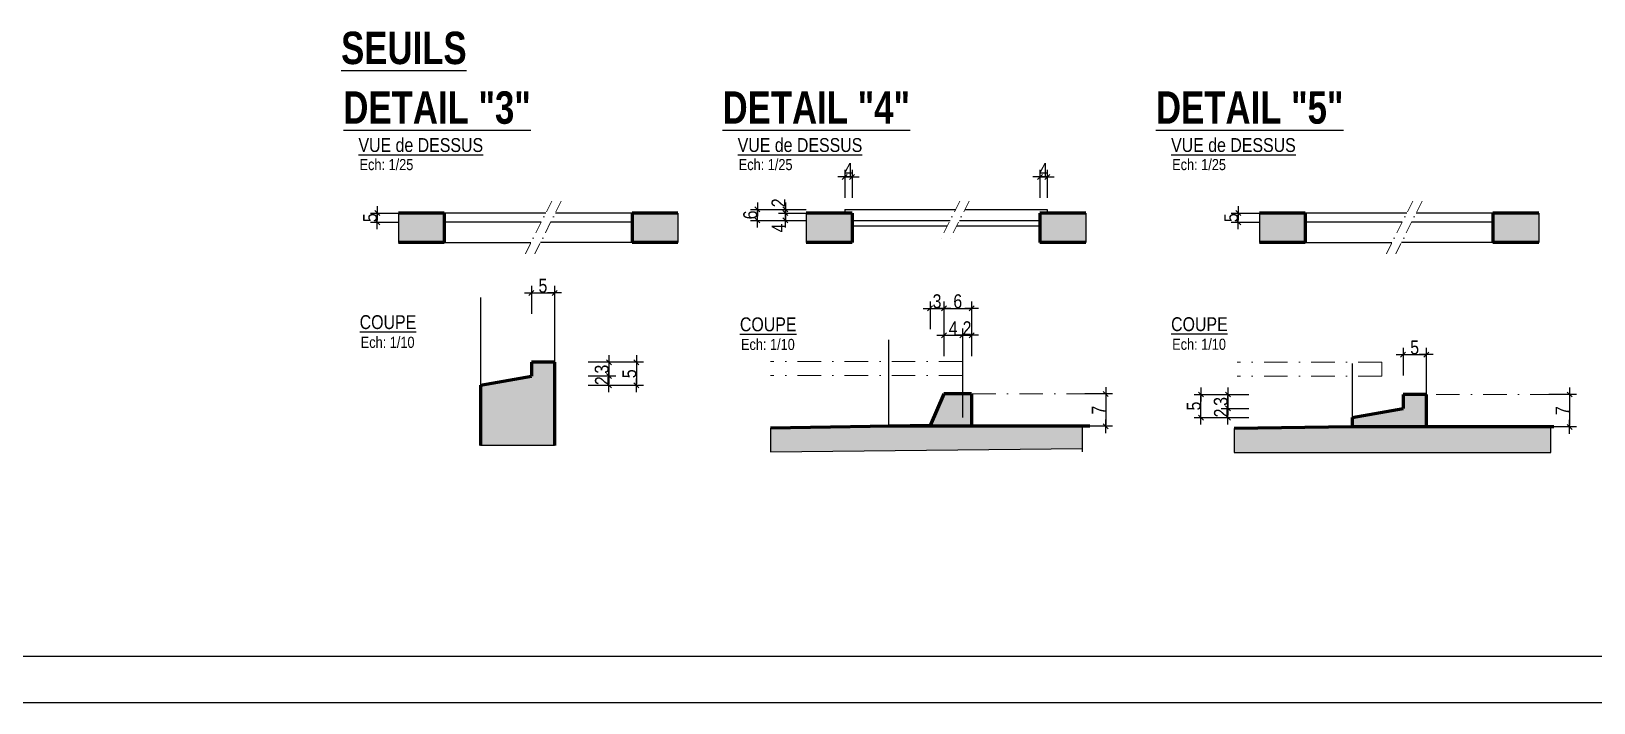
# Model space of a CAD drawing. Header units: millimetres. Extents: x 30537 to 37023, y -37354 to 0.
# Drawn here: x 33753 to 35441, y -37354 to -36628 of the extents above; entities that cross this region are included whole.
import ezdxf
from ezdxf.enums import TextEntityAlignment as Align

# ---------------------------------------------------------------- set-up
doc = ezdxf.new("R2010")
doc.units = ezdxf.units.MM
doc.linetypes.add('CACHEX2', pattern=[19.05, 12.7, -6.35])
doc.linetypes.add('TIRETPTX2', pattern=[50.8, 25.4, -12.7, 0, -12.7])
for name, color, linetype in [('01-Cad  2', 1, 'Continuous'), ('01_cote_gen', 4, 'Continuous'), ('01_linteaux', 2, 'Continuous'), ('01_poch_BN', 9, 'Continuous'), ('01_poch_murs', 253, 'Continuous'), ('01_texte', 230, 'Continuous'), ('AA_COTES', 2, 'Continuous')]:
    doc.layers.add(name, color=color, linetype=linetype)
doc.layers.add('01_murs_coup', color=5, linetype='Continuous', lineweight=60)
doc.layers.add('01_tram_axes', color=2, linetype='TIRETPTX2', lineweight=9)
doc.styles.add('ARIAL NA', font='ARIALN.TTF')
doc.styles.add('impact', font='impact.ttf')
doc.styles.add('STYLE2', font='ARIALN.TTF')
doc.dimstyles.new('JB10', dxfattribs={"dimscale": 0.1, "dimtxt": 150, "dimasz": 15, "dimexe": 0.1, "dimexo": 0.1, "dimgap": 0.09, "dimtad": 1, "dimdec": 1, "dimlfac": 0.2, "dimdsep": 46, "dimtxsty": 'STYLE2', "dimblk1": 'BOND_G', "dimblk2": 'BOND_D', "dimsah": 1, "dimcen": 1.5, "dimdle": 0.01, "dimse1": 1, "dimse2": 1, "dimclrd": 4, "dimclre": 2, "dimclrt": 6, "dimazin": 2, "dimtfac": 2.333333, "dimtdec": 1, "dimtix": 1, "dimtmove": 2, "dimatfit": 3, "dimldrblk": 'BOND_G', "dimfxl": 1, "dimtolj": 1, "dimtzin": 0, "dimarcsym": 0})
doc.dimstyles.new('JB25', dxfattribs={"dimscale": 0.1, "dimtxt": 150, "dimasz": 15, "dimexe": 0.1, "dimexo": 0.1, "dimgap": 0.09, "dimtad": 1, "dimdec": 1, "dimlfac": 0.5, "dimdsep": 46, "dimtxsty": 'STYLE2', "dimblk1": 'BOND_G', "dimblk2": 'BOND_D', "dimsah": 1, "dimcen": 1.5, "dimdle": 0.01, "dimse1": 1, "dimse2": 1, "dimclrd": 4, "dimclre": 2, "dimclrt": 6, "dimazin": 2, "dimtfac": 2.333333, "dimtdec": 1, "dimtix": 1, "dimtmove": 2, "dimatfit": 3, "dimldrblk": 'BOND_G', "dimfxl": 1, "dimtolj": 1, "dimtzin": 0, "dimarcsym": 0})

# ---------------------------------------------------------------- blocks, each defined once
blk = doc.blocks.new('BOND_G')
at = {"layer": 'AA_COTES', "color": 0}
for p, q in [((0, -5), (0, 15)), ((5, 0), (-5, 0)), ((1.8, 1.8), (-1.8, -1.8))]:
    blk.add_line(p, q, dxfattribs=at)
blk = doc.blocks.new('BOND_D')
at = {"layer": 'AA_COTES', "color": 0}
for p, q in [((5, 0), (-5, 0)), ((-1.8, -1.8), (1.8, 1.8)), ((0, 5), (0, -15))]:
    blk.add_line(p, q, dxfattribs=at)
blk = doc.blocks.new('*D4361')
at = {"layer": '01_cote_gen', "color": 4, "lineweight": -2, "transparency": 16777216}
blk.add_line((35414.8, -37022.3), (35414.8, -37054.3), dxfattribs=at)
at = {"layer": 'Defpoints', "color": 0, "transparency": 16777216}
for p in [(35270, -37020.8), (35289, -37055.8), (35414.8, -37055.8)]:
    blk.add_point(p, dxfattribs=at)
at = {"layer": '01_cote_gen', "color": 4, "lineweight": -2, "transparency": 16777216, "xscale": 1.5, "yscale": 1.5, "zscale": 1.5}
for name, p, rotation in [('BOND_G', (35414.8, -37020.8), 90), ('BOND_D', (35414.8, -37055.8), 270)]:
    blk.add_blockref(name, p, dxfattribs=dict(at, rotation=rotation))
at = {"layer": '01_cote_gen', "color": 6, "transparency": 16777216, "insert": (35407.3, -37038.3), "char_height": 15, "attachment_point": 5, "rotation": 90, "style": 'STYLE2'}
blk.add_mtext('\\A1;7', dxfattribs=at)
blk = doc.blocks.new('*D4362')
at = {"layer": '01_cote_gen', "color": 4, "lineweight": -2, "transparency": 16777216}
blk.add_line((35057, -36833.2), (35057, -36826.2), dxfattribs=at)
at = {"layer": 'Defpoints', "color": 0, "transparency": 16777216}
for p in [(35057, -36824.7), (35129.3, -36824.7), (35129.3, -36834.7)]:
    blk.add_point(p, dxfattribs=at)
at = {"layer": '01_cote_gen', "color": 4, "lineweight": -2, "transparency": 16777216, "xscale": 1.5, "yscale": 1.5, "zscale": 1.5}
for name, p, rotation in [('BOND_D', (35057, -36824.7), 90), ('BOND_G', (35057, -36834.7), 270)]:
    blk.add_blockref(name, p, dxfattribs=dict(at, rotation=rotation))
at = {"layer": '01_cote_gen', "color": 6, "transparency": 16777216, "insert": (35049.4, -36829.7), "char_height": 15, "attachment_point": 5, "rotation": 90, "style": 'STYLE2'}
blk.add_mtext('\\A1;5', dxfattribs=at)
blk = doc.blocks.new('*D4363')
at = {"layer": '01_cote_gen', "color": 4, "lineweight": -2, "transparency": 16777216}
blk.add_line((35236.5, -36977.7), (35258.5, -36977.7), dxfattribs=at)
at = {"layer": 'Defpoints', "color": 0, "transparency": 16777216}
for p in [(35260, -36977.7), (35235, -37020.8), (35260, -37018.4)]:
    blk.add_point(p, dxfattribs=at)
at = {"layer": '01_cote_gen', "color": 4, "lineweight": -2, "transparency": 16777216, "xscale": 1.5, "yscale": 1.5, "zscale": 1.5, "rotation": 180}
blk.add_blockref('BOND_G', (35235, -36977.7), dxfattribs=at)
at = {"layer": '01_cote_gen', "color": 4, "lineweight": -2, "transparency": 16777216, "xscale": 1.5, "yscale": 1.5, "zscale": 1.5}
blk.add_blockref('BOND_D', (35260, -36977.7), dxfattribs=at)
at = {"layer": '01_cote_gen', "color": 6, "transparency": 16777216, "insert": (35247.5, -36970), "char_height": 15, "attachment_point": 5, "style": 'STYLE2'}
blk.add_mtext('\\A1;5', dxfattribs=at)
blk = doc.blocks.new('*D4033')
at = {"layer": '01_cote_gen', "color": 4, "lineweight": -2, "transparency": 16777216}
blk.add_line((35045.9, -37044.3), (35045.9, -37037.3), dxfattribs=at)
at = {"layer": 'Defpoints', "color": 0, "transparency": 16777216}
for p in [(35045.9, -37035.8), (35158.3, -37035.8), (35180, -37045.8)]:
    blk.add_point(p, dxfattribs=at)
at = {"layer": '01_cote_gen', "color": 4, "lineweight": -2, "transparency": 16777216, "xscale": 1.5, "yscale": 1.5, "zscale": 1.5}
for name, p, rotation in [('BOND_D', (35045.9, -37035.8), 90), ('BOND_G', (35045.9, -37045.8), 270)]:
    blk.add_blockref(name, p, dxfattribs=dict(at, rotation=rotation))
at = {"layer": '01_cote_gen', "color": 6, "transparency": 16777216, "insert": (35038.3, -37040.8), "char_height": 15, "attachment_point": 5, "rotation": 90, "style": 'STYLE2'}
blk.add_mtext('\\A1;2', dxfattribs=at)
blk = doc.blocks.new('*D4034')
at = {"layer": '01_cote_gen', "color": 4, "lineweight": -2, "transparency": 16777216}
blk.add_line((35045.9, -37034.3), (35045.9, -37022.3), dxfattribs=at)
at = {"layer": 'Defpoints', "color": 0, "transparency": 16777216}
for p in [(35045.9, -37020.8), (35158.3, -37020.8), (35074.4, -37035.8)]:
    blk.add_point(p, dxfattribs=at)
at = {"layer": '01_cote_gen', "color": 4, "lineweight": -2, "transparency": 16777216, "xscale": 1.5, "yscale": 1.5, "zscale": 1.5}
for name, p, rotation in [('BOND_D', (35045.9, -37020.8), 90), ('BOND_G', (35045.9, -37035.8), 270)]:
    blk.add_blockref(name, p, dxfattribs=dict(at, rotation=rotation))
at = {"layer": '01_cote_gen', "color": 6, "transparency": 16777216, "insert": (35038.2, -37028.3), "char_height": 15, "attachment_point": 5, "rotation": 90, "style": 'STYLE2'}
blk.add_mtext('\\A1;3', dxfattribs=at)
blk = doc.blocks.new('*D4035')
at = {"layer": '01_cote_gen', "color": 4, "lineweight": -2, "transparency": 16777216}
blk.add_line((35016.7, -37044.3), (35016.7, -37022.3), dxfattribs=at)
at = {"layer": 'Defpoints', "color": 0, "transparency": 16777216}
for p in [(35016.7, -37020.8), (35062.2, -37020.8), (35068.4, -37045.8)]:
    blk.add_point(p, dxfattribs=at)
at = {"layer": '01_cote_gen', "color": 4, "lineweight": -2, "transparency": 16777216, "xscale": 1.5, "yscale": 1.5, "zscale": 1.5}
for name, p, rotation in [('BOND_D', (35016.7, -37020.8), 90), ('BOND_G', (35016.7, -37045.8), 270)]:
    blk.add_blockref(name, p, dxfattribs=dict(at, rotation=rotation))
at = {"layer": '01_cote_gen', "color": 6, "transparency": 16777216, "insert": (35009, -37033.3), "char_height": 15, "attachment_point": 5, "rotation": 90, "style": 'STYLE2'}
blk.add_mtext('\\A1;5', dxfattribs=at)
blk = doc.blocks.new('*D4364')
at = {"layer": '01_cote_gen', "color": 4, "lineweight": -2, "transparency": 16777216}
blk.add_line((34740.5, -36927.7), (34767.5, -36927.7), dxfattribs=at)
at = {"layer": 'Defpoints', "color": 0, "transparency": 16777216}
for p in [(34769, -36927.7), (34739, -37020.2), (34769, -37020.2)]:
    blk.add_point(p, dxfattribs=at)
at = {"layer": '01_cote_gen', "color": 4, "lineweight": -2, "transparency": 16777216, "xscale": 1.5, "yscale": 1.5, "zscale": 1.5, "rotation": 180}
blk.add_blockref('BOND_G', (34739, -36927.7), dxfattribs=at)
at = {"layer": '01_cote_gen', "color": 4, "lineweight": -2, "transparency": 16777216, "xscale": 1.5, "yscale": 1.5, "zscale": 1.5}
blk.add_blockref('BOND_D', (34769, -36927.7), dxfattribs=at)
at = {"layer": '01_cote_gen', "color": 6, "transparency": 16777216, "insert": (34754, -36920.1), "char_height": 15, "attachment_point": 5, "style": 'STYLE2'}
blk.add_mtext('\\A1;6', dxfattribs=at)
blk = doc.blocks.new('*D4365')
at = {"layer": '01_cote_gen', "color": 4, "lineweight": -2, "transparency": 16777216}
blk.add_line((34740.5, -36956.8), (34757.5, -36956.8), dxfattribs=at)
at = {"layer": 'Defpoints', "color": 0, "transparency": 16777216}
for p in [(34739, -36950.2), (34759, -36956.8), (34759, -36961.8)]:
    blk.add_point(p, dxfattribs=at)
at = {"layer": '01_cote_gen', "color": 4, "lineweight": -2, "transparency": 16777216, "xscale": 1.5, "yscale": 1.5, "zscale": 1.5, "rotation": 180}
blk.add_blockref('BOND_G', (34739, -36956.8), dxfattribs=at)
at = {"layer": '01_cote_gen', "color": 4, "lineweight": -2, "transparency": 16777216, "xscale": 1.5, "yscale": 1.5, "zscale": 1.5}
blk.add_blockref('BOND_D', (34759, -36956.8), dxfattribs=at)
at = {"layer": '01_cote_gen', "color": 6, "transparency": 16777216, "insert": (34749, -36949.3), "char_height": 15, "attachment_point": 5, "style": 'STYLE2'}
blk.add_mtext('\\A1;4', dxfattribs=at)
blk = doc.blocks.new('*D4036')
at = {"layer": '01_cote_gen', "color": 4, "lineweight": -2, "transparency": 16777216}
blk.add_line((34760.5, -36956.8), (34767.5, -36956.8), dxfattribs=at)
at = {"layer": 'Defpoints', "color": 0, "transparency": 16777216}
for p in [(34769, -36952.9), (34769, -36956.8), (34759, -36966.9)]:
    blk.add_point(p, dxfattribs=at)
at = {"layer": '01_cote_gen', "color": 4, "lineweight": -2, "transparency": 16777216, "xscale": 1.5, "yscale": 1.5, "zscale": 1.5, "rotation": 180}
blk.add_blockref('BOND_G', (34759, -36956.8), dxfattribs=at)
at = {"layer": '01_cote_gen', "color": 4, "lineweight": -2, "transparency": 16777216, "xscale": 1.5, "yscale": 1.5, "zscale": 1.5}
blk.add_blockref('BOND_D', (34769, -36956.8), dxfattribs=at)
at = {"layer": '01_cote_gen', "color": 6, "transparency": 16777216, "insert": (34764, -36949.2), "char_height": 15, "attachment_point": 5, "style": 'STYLE2'}
blk.add_mtext('\\A1;2', dxfattribs=at)
blk = doc.blocks.new('*D4366')
at = {"layer": '01_cote_gen', "color": 4, "lineweight": -2, "transparency": 16777216}
blk.add_line((34913.8, -37021.7), (34913.8, -37053.7), dxfattribs=at)
at = {"layer": 'Defpoints', "color": 0, "transparency": 16777216}
for p in [(34769, -37020.2), (34787.9, -37055.2), (34913.8, -37055.2)]:
    blk.add_point(p, dxfattribs=at)
at = {"layer": '01_cote_gen', "color": 4, "lineweight": -2, "transparency": 16777216, "xscale": 1.5, "yscale": 1.5, "zscale": 1.5}
for name, p, rotation in [('BOND_G', (34913.8, -37020.2), 90), ('BOND_D', (34913.8, -37055.2), 270)]:
    blk.add_blockref(name, p, dxfattribs=dict(at, rotation=rotation))
at = {"layer": '01_cote_gen', "color": 6, "transparency": 16777216, "insert": (34906.3, -37037.7), "char_height": 15, "attachment_point": 5, "rotation": 90, "style": 'STYLE2'}
blk.add_mtext('\\A1;7', dxfattribs=at)
blk = doc.blocks.new('*D4367')
at = {"layer": '01_cote_gen', "color": 4, "lineweight": -2, "transparency": 16777216}
blk.add_line((34725.6, -36927.7), (34737.5, -36927.7), dxfattribs=at)
at = {"layer": 'Defpoints', "color": 0, "transparency": 16777216}
for p in [(34739, -36927.7), (34739, -37020.2), (34724.1, -37054.5)]:
    blk.add_point(p, dxfattribs=at)
at = {"layer": '01_cote_gen', "color": 4, "lineweight": -2, "transparency": 16777216, "xscale": 1.5, "yscale": 1.5, "zscale": 1.5, "rotation": 180}
blk.add_blockref('BOND_G', (34724.1, -36927.7), dxfattribs=at)
at = {"layer": '01_cote_gen', "color": 4, "lineweight": -2, "transparency": 16777216, "xscale": 1.5, "yscale": 1.5, "zscale": 1.5}
blk.add_blockref('BOND_D', (34739, -36927.7), dxfattribs=at)
at = {"layer": '01_cote_gen', "color": 6, "transparency": 16777216, "insert": (34731.6, -36920.1), "char_height": 15, "attachment_point": 5, "style": 'STYLE2'}
blk.add_mtext('\\A1;3', dxfattribs=at)
blk = doc.blocks.new('*D4368')
at = {"layer": '01_cote_gen', "color": 4, "lineweight": -2, "transparency": 16777216}
blk.add_line((34567.8, -36831.2), (34567.8, -36826.2), dxfattribs=at)
at = {"layer": 'Defpoints', "color": 0, "transparency": 16777216}
for p in [(34567.8, -36824.7), (34639.9, -36824.7), (34655.7, -36832.7)]:
    blk.add_point(p, dxfattribs=at)
at = {"layer": '01_cote_gen', "color": 4, "lineweight": -2, "transparency": 16777216, "xscale": 1.5, "yscale": 1.5, "zscale": 1.5}
for name, p, rotation in [('BOND_D', (34567.8, -36824.7), 90), ('BOND_G', (34567.8, -36832.7), 270)]:
    blk.add_blockref(name, p, dxfattribs=dict(at, rotation=rotation))
at = {"layer": '01_cote_gen', "color": 6, "transparency": 16777216, "insert": (34560.3, -36840.8), "char_height": 15, "attachment_point": 5, "rotation": 90, "style": 'STYLE2'}
blk.add_mtext('\\A1;4', dxfattribs=at)
blk = doc.blocks.new('*D4037')
at = {"layer": '01_cote_gen', "color": 4, "lineweight": -2, "transparency": 16777216}
blk.add_line((34537.6, -36831.2), (34537.6, -36822.2), dxfattribs=at)
at = {"layer": 'Defpoints', "color": 0, "transparency": 16777216}
for p in [(34537.6, -36820.7), (34580.3, -36820.7), (34579.4, -36832.7)]:
    blk.add_point(p, dxfattribs=at)
at = {"layer": '01_cote_gen', "color": 4, "lineweight": -2, "transparency": 16777216, "xscale": 1.5, "yscale": 1.5, "zscale": 1.5}
for name, p, rotation in [('BOND_D', (34537.6, -36820.7), 90), ('BOND_G', (34537.6, -36832.7), 270)]:
    blk.add_blockref(name, p, dxfattribs=dict(at, rotation=rotation))
at = {"layer": '01_cote_gen', "color": 6, "transparency": 16777216, "insert": (34529.9, -36826.7), "char_height": 15, "attachment_point": 5, "rotation": 90, "style": 'STYLE2'}
blk.add_mtext('\\A1;6', dxfattribs=at)
blk = doc.blocks.new('*D4038')
at = {"layer": '01_cote_gen', "color": 4, "lineweight": -2, "transparency": 16777216}
blk.add_line((34567.8, -36823.2), (34567.8, -36822.2), dxfattribs=at)
at = {"layer": 'Defpoints', "color": 0, "transparency": 16777216}
for p in [(34560.1, -36820.7), (34560.3, -36824.7), (34567.8, -36820.7)]:
    blk.add_point(p, dxfattribs=at)
at = {"layer": '01_cote_gen', "color": 4, "lineweight": -2, "transparency": 16777216, "xscale": 1.5, "yscale": 1.5, "zscale": 1.5}
for name, p, rotation in [('BOND_D', (34567.8, -36820.7), 90), ('BOND_G', (34567.8, -36824.7), 270)]:
    blk.add_blockref(name, p, dxfattribs=dict(at, rotation=rotation))
at = {"layer": '01_cote_gen', "color": 6, "transparency": 16777216, "insert": (34560.3, -36813.6), "char_height": 15, "attachment_point": 5, "rotation": 90, "style": 'STYLE2'}
blk.add_mtext('\\A1;2', dxfattribs=at)
blk = doc.blocks.new('*D4369')
at = {"layer": '01_cote_gen', "color": 4, "lineweight": -2, "transparency": 16777216}
for p, q in [((34630.4, -36785.6), (34628.9, -36785.6)), ((34639.9, -36785.6), (34631.9, -36785.6)), ((34641.4, -36785.6), (34642.9, -36785.6))]:
    blk.add_line(p, q, dxfattribs=at)
at = {"layer": 'Defpoints', "color": 0, "transparency": 16777216}
for p in [(34631.9, -36785.6), (34631.9, -36820.7), (34639.9, -36824.7)]:
    blk.add_point(p, dxfattribs=at)
at = {"layer": '01_cote_gen', "color": 4, "lineweight": -2, "transparency": 16777216, "xscale": 1.5, "yscale": 1.5, "zscale": 1.5}
blk.add_blockref('BOND_D', (34631.9, -36785.6), dxfattribs=at)
at = {"layer": '01_cote_gen', "color": 4, "lineweight": -2, "transparency": 16777216, "xscale": 1.5, "yscale": 1.5, "zscale": 1.5, "rotation": 180}
blk.add_blockref('BOND_G', (34639.9, -36785.6), dxfattribs=at)
at = {"layer": '01_cote_gen', "color": 6, "transparency": 16777216, "insert": (34635.9, -36778.1), "char_height": 15, "attachment_point": 5, "style": 'STYLE2'}
blk.add_mtext('\\A1;4', dxfattribs=at)
blk = doc.blocks.new('*D4370')
at = {"layer": '01_cote_gen', "color": 4, "lineweight": -2, "transparency": 16777216}
for p, q in [((34841.2, -36785.6), (34839.7, -36785.6)), ((34850.7, -36785.6), (34842.7, -36785.6)), ((34852.2, -36785.6), (34853.7, -36785.6))]:
    blk.add_line(p, q, dxfattribs=at)
at = {"layer": 'Defpoints', "color": 0, "transparency": 16777216}
for p in [(34842.7, -36785.6), (34842.7, -36824.7), (34850.7, -36824.7)]:
    blk.add_point(p, dxfattribs=at)
at = {"layer": '01_cote_gen', "color": 4, "lineweight": -2, "transparency": 16777216, "xscale": 1.5, "yscale": 1.5, "zscale": 1.5}
blk.add_blockref('BOND_D', (34842.7, -36785.6), dxfattribs=at)
at = {"layer": '01_cote_gen', "color": 4, "lineweight": -2, "transparency": 16777216, "xscale": 1.5, "yscale": 1.5, "zscale": 1.5, "rotation": 180}
blk.add_blockref('BOND_G', (34850.7, -36785.6), dxfattribs=at)
at = {"layer": '01_cote_gen', "color": 6, "transparency": 16777216, "insert": (34846.7, -36778.1), "char_height": 15, "attachment_point": 5, "style": 'STYLE2'}
blk.add_mtext('\\A1;4', dxfattribs=at)
blk = doc.blocks.new('*D4371')
at = {"layer": '01_cote_gen', "color": 4, "lineweight": -2, "transparency": 16777216}
blk.add_line((34294.9, -36911), (34316.9, -36911), dxfattribs=at)
at = {"layer": 'Defpoints', "color": 0, "transparency": 16777216}
for p in [(34293.4, -36904.4), (34318.4, -36911), (34318.4, -36916)]:
    blk.add_point(p, dxfattribs=at)
at = {"layer": '01_cote_gen', "color": 4, "lineweight": -2, "transparency": 16777216, "xscale": 1.5, "yscale": 1.5, "zscale": 1.5, "rotation": 180}
blk.add_blockref('BOND_G', (34293.4, -36911), dxfattribs=at)
at = {"layer": '01_cote_gen', "color": 4, "lineweight": -2, "transparency": 16777216, "xscale": 1.5, "yscale": 1.5, "zscale": 1.5}
blk.add_blockref('BOND_D', (34318.4, -36911), dxfattribs=at)
at = {"layer": '01_cote_gen', "color": 6, "transparency": 16777216, "insert": (34305.9, -36903.3), "char_height": 15, "attachment_point": 5, "style": 'STYLE2'}
blk.add_mtext('\\A1;5', dxfattribs=at)
blk = doc.blocks.new('*D4372')
at = {"layer": '01_cote_gen', "color": 4, "lineweight": -2, "transparency": 16777216}
blk.add_line((34377.2, -36987.4), (34377.2, -36999.4), dxfattribs=at)
at = {"layer": 'Defpoints', "color": 0, "transparency": 16777216}
for p in [(34318.4, -36985.9), (34293.4, -37000.9), (34377.2, -37000.9)]:
    blk.add_point(p, dxfattribs=at)
at = {"layer": '01_cote_gen', "color": 4, "lineweight": -2, "transparency": 16777216, "xscale": 1.5, "yscale": 1.5, "zscale": 1.5}
for name, p, rotation in [('BOND_G', (34377.2, -36985.9), 90), ('BOND_D', (34377.2, -37000.9), 270)]:
    blk.add_blockref(name, p, dxfattribs=dict(at, rotation=rotation))
at = {"layer": '01_cote_gen', "color": 6, "transparency": 16777216, "insert": (34369.5, -36993.4), "char_height": 15, "attachment_point": 5, "rotation": 90, "style": 'STYLE2'}
blk.add_mtext('\\A1;3', dxfattribs=at)
blk = doc.blocks.new('*D4373')
at = {"layer": '01_cote_gen', "color": 4, "lineweight": -2, "transparency": 16777216}
blk.add_line((34377.2, -37002.4), (34377.2, -37009.4), dxfattribs=at)
at = {"layer": 'Defpoints', "color": 0, "transparency": 16777216}
for p in [(34238.4, -37010.9), (34354.7, -37000.9), (34377.2, -37010.9)]:
    blk.add_point(p, dxfattribs=at)
at = {"layer": '01_cote_gen', "color": 4, "lineweight": -2, "transparency": 16777216, "xscale": 1.5, "yscale": 1.5, "zscale": 1.5}
for name, p, rotation in [('BOND_G', (34377.2, -37000.9), 90), ('BOND_D', (34377.2, -37010.9), 270)]:
    blk.add_blockref(name, p, dxfattribs=dict(at, rotation=rotation))
at = {"layer": '01_cote_gen', "color": 6, "transparency": 16777216, "insert": (34369.6, -37005.9), "char_height": 15, "attachment_point": 5, "rotation": 90, "style": 'STYLE2'}
blk.add_mtext('\\A1;2', dxfattribs=at)
blk = doc.blocks.new('*D4039')
at = {"layer": '01_cote_gen', "color": 4, "lineweight": -2, "transparency": 16777216}
blk.add_line((34406.9, -36987.4), (34406.9, -37009.4), dxfattribs=at)
at = {"layer": 'Defpoints', "color": 0, "transparency": 16777216}
for p in [(34384.7, -36985.9), (34384.7, -37010.9), (34406.9, -37010.9)]:
    blk.add_point(p, dxfattribs=at)
at = {"layer": '01_cote_gen', "color": 4, "lineweight": -2, "transparency": 16777216, "xscale": 1.5, "yscale": 1.5, "zscale": 1.5}
for name, p, rotation in [('BOND_G', (34406.9, -36985.9), 90), ('BOND_D', (34406.9, -37010.9), 270)]:
    blk.add_blockref(name, p, dxfattribs=dict(at, rotation=rotation))
at = {"layer": '01_cote_gen', "color": 6, "transparency": 16777216, "insert": (34399.3, -36998.4), "char_height": 15, "attachment_point": 5, "rotation": 90, "style": 'STYLE2'}
blk.add_mtext('\\A1;5', dxfattribs=at)
blk = doc.blocks.new('*D4374')
at = {"layer": '01_cote_gen', "color": 4, "lineweight": -2, "transparency": 16777216}
blk.add_line((34127, -36833.2), (34127, -36826.2), dxfattribs=at)
at = {"layer": 'Defpoints', "color": 0, "transparency": 16777216}
for p in [(34127, -36824.7), (34199.2, -36824.7), (34199.2, -36834.7)]:
    blk.add_point(p, dxfattribs=at)
at = {"layer": '01_cote_gen', "color": 4, "lineweight": -2, "transparency": 16777216, "xscale": 1.5, "yscale": 1.5, "zscale": 1.5}
for name, p, rotation in [('BOND_D', (34127, -36824.7), 90), ('BOND_G', (34127, -36834.7), 270)]:
    blk.add_blockref(name, p, dxfattribs=dict(at, rotation=rotation))
at = {"layer": '01_cote_gen', "color": 6, "transparency": 16777216, "insert": (34119.3, -36829.7), "char_height": 15, "attachment_point": 5, "rotation": 90, "style": 'STYLE2'}
blk.add_mtext('\\A1;5', dxfattribs=at)

msp = doc.modelspace()

# ---------------------------------------------------------------- hatches: boundary and pattern name
at = {"layer": '01_poch_BN'}
h = msp.add_hatch(color=256, dxfattribs=at)
h.dxf.hatch_style = 1
h.paths.add_polyline_path([(34199.23, -36824.65), (34149.71, -36824.65), (34149.71, -36856.65), (34199.23, -36856.65)])
h.paths.add_polyline_path([(34451.63, -36824.65), (34402.11, -36824.65), (34402.11, -36856.65), (34451.63, -36856.65)])
h = msp.add_hatch(color=256, dxfattribs=at)
h.dxf.hatch_style = 1
h.paths.add_polyline_path([(34639.86, -36824.65), (34590.34, -36824.65), (34590.34, -36856.65), (34639.86, -36856.65)])
h.paths.add_polyline_path([(34892.26, -36824.65), (34842.73, -36824.65), (34842.73, -36856.65), (34892.26, -36856.65)])
h = msp.add_hatch(color=256, dxfattribs=at)
h.dxf.hatch_style = 1
h.paths.add_polyline_path([(35129.28, -36824.65), (35079.75, -36824.65), (35079.75, -36856.65), (35129.28, -36856.65)])
h.paths.add_polyline_path([(35381.67, -36824.65), (35332.15, -36824.65), (35332.15, -36856.65), (35381.67, -36856.65)])
h = msp.add_hatch(color=256, dxfattribs=at)
h.dxf.hatch_style = 1
h.paths.add_polyline_path([(34318.38, -36985.89), (34293.38, -36985.89), (34293.38, -37000.89), (34238.38, -37010.89), (34238.38, -37075.8), (34318.38, -37075.8)])
at = {"layer": '01_poch_BN', "ltscale": 0.1}
h = msp.add_hatch(color=256, dxfattribs=at)
h.dxf.hatch_style = 1
h.paths.add_polyline_path([(34759, -37020.18), (34739, -37020.18), (34724.15, -37054.48), (34679, -37055.15), (34679, -37055.18), (34759, -37055.18)])
h.paths.add_polyline_path([(34769, -37020.18), (34759, -37020.18), (34759, -37055.18), (34769, -37055.18)])
h.paths.add_polyline_path([(34888.63, -37055.18), (34769, -37055.18), (34759, -37055.18), (34679, -37055.18), (34679, -37055.15), (34551.65, -37057.05), (34551.65, -37082.95), (34888.63, -37079.19)])
h = msp.add_hatch(color=256, dxfattribs=at)
h.dxf.hatch_style = 1
h.paths.add_polyline_path([(35260.05, -37020.76), (35235.05, -37020.76), (35235.05, -37035.76), (35180.05, -37045.76), (35180.05, -37055.76), (35260.05, -37055.76)])
h.paths.add_polyline_path([(35394.79, -37055.76), (35270.05, -37055.76), (35180.05, -37055.76), (35180.05, -37055.74), (35052.7, -37057.64), (35052.7, -37083.54), (35394.79, -37083.54)])

# ---------------------------------------------------------------- linework, layer by layer
at = {"layer": '01-Cad  2'}
for p, q in [((35973.29, -37304.02), (32183.29, -37304.02)), ((35973.29, -37354.02), (32133.29, -37354.02))]:
    msp.add_line(p, q, dxfattribs=at)
at = {"layer": '01_linteaux'}
for p, q in [((34309.15, -36824.65), (34199.23, -36824.65)), ((34402.11, -36824.65), (34319.3, -36824.65)), ((34631.86, -36820.65), (34751.8, -36820.65)), ((34631.86, -36820.65), (34631.86, -36824.65)), ((34761.95, -36820.65), (34850.73, -36820.65)), ((34850.73, -36820.65), (34850.73, -36824.65)), ((35239.2, -36824.65), (35129.28, -36824.65)), ((35332.15, -36824.65), (35249.34, -36824.65)), ((34304.1, -36834.65), (34199.23, -36834.65)), ((34402.11, -36834.65), (34314.24, -36834.65)), ((34639.86, -36832.65), (34745.74, -36832.65)), ((34639.86, -36838.65), (34742.7, -36838.65)), ((34752.85, -36838.65), (34842.73, -36838.65)), ((34755.88, -36832.65), (34842.73, -36832.65)), ((35234.14, -36834.65), (35129.28, -36834.65)), ((35332.15, -36834.65), (35244.29, -36834.65)), ((34199.23, -36856.65), (34292.98, -36856.65)), ((34402.11, -36856.65), (34303.12, -36856.65)), ((35129.28, -36856.65), (35223.02, -36856.65)), ((35332.15, -36856.65), (35233.16, -36856.65)), ((34238.38, -36915.99), (34238.38, -37010.89)), ((34318.38, -36915.99), (34318.38, -36985.89)), ((34679, -36961.81), (34679, -37055.18)), ((34759, -36961.81), (34759, -37020.18)), ((35180.05, -36987.4), (35180.05, -37045.76)), ((35260.05, -36987.4), (35260.05, -37020.76)), ((34769, -37055.18), (34759, -37055.18))]:
    msp.add_line(p, q, dxfattribs=at)
at = {"layer": '01_linteaux', "linetype": 'CACHEX2', "ltscale": 2}
msp.add_line((34759, -37020.18), (34759, -37055.18), dxfattribs=at)
at = {"layer": '01_murs_coup'}
for p, q in [((34199.23, -36824.65), (34149.71, -36824.65)), ((34199.23, -36824.65), (34199.23, -36856.65)), ((34402.11, -36824.65), (34402.11, -36856.65)), ((34451.63, -36824.65), (34402.11, -36824.65)), ((34639.86, -36824.65), (34590.34, -36824.65)), ((34639.86, -36824.65), (34639.86, -36856.65)), ((34842.73, -36824.65), (34842.73, -36856.65)), ((34892.26, -36824.65), (34842.73, -36824.65)), ((35129.28, -36824.65), (35079.75, -36824.65)), ((35129.28, -36824.65), (35129.28, -36856.65)), ((35332.15, -36824.65), (35332.15, -36856.65)), ((35381.67, -36824.65), (35332.15, -36824.65)), ((34199.23, -36856.65), (34149.71, -36856.65)), ((34451.63, -36856.65), (34402.11, -36856.65)), ((34639.86, -36856.65), (34590.34, -36856.65)), ((34892.26, -36856.65), (34842.73, -36856.65)), ((35129.28, -36856.65), (35079.75, -36856.65)), ((35381.67, -36856.65), (35332.15, -36856.65)), ((34293.38, -36985.89), (34293.38, -37000.89)), ((34318.38, -36985.89), (34293.38, -36985.89)), ((34318.38, -36985.89), (34318.38, -37075.8)), ((34238.38, -37010.89), (34293.38, -37000.89)), ((34238.38, -37010.89), (34238.38, -37075.8)), ((34739, -37020.18), (34724.15, -37054.48)), ((34769, -37020.18), (34739, -37020.18)), ((34769, -37020.18), (34769, -37055.18)), ((35235.05, -37020.76), (35235.05, -37035.76)), ((35260.05, -37020.76), (35235.05, -37020.76)), ((35260.05, -37020.76), (35260.05, -37055.76)), ((35180.05, -37045.76), (35235.05, -37035.76)), ((35180.05, -37045.76), (35180.05, -37055.76)), ((34724.15, -37054.48), (34551.65, -37057.05)), ((34896.82, -37055.18), (34679, -37055.18)), ((34896.82, -37055.18), (34769, -37055.18)), ((35180.05, -37055.74), (35052.7, -37057.64)), ((35397.87, -37055.76), (35180.05, -37055.76)), ((35397.87, -37055.76), (35270.05, -37055.76))]:
    msp.add_line(p, q, dxfattribs=at)
at = {"layer": '01_poch_BN'}
for p, q in [((34892.26, -36824.65), (34892.26, -36856.65)), ((35381.67, -36824.65), (35381.67, -36856.65)), ((34551.65, -37057.05), (34551.65, -37082.95)), ((34888.63, -37082.95), (34888.63, -37055.18)), ((35052.7, -37057.64), (35052.7, -37083.54)), ((35394.79, -37083.54), (35394.79, -37055.76)), ((34318.38, -37075.8), (34238.38, -37075.8)), ((35052.7, -37083.54), (35394.79, -37083.54))]:
    msp.add_line(p, q, dxfattribs=at)
at = {"layer": '01_poch_BN', "ltscale": 0.1}
msp.add_line((34551.65, -37082.95), (34888.63, -37079.19), dxfattribs=at)
at = {"layer": '01_poch_murs'}
for p, q in [((34149.71, -36824.65), (34149.71, -36856.65)), ((34451.63, -36824.65), (34451.63, -36856.65)), ((34590.34, -36824.65), (34590.34, -36856.65)), ((35079.75, -36824.65), (35079.75, -36856.65))]:
    msp.add_line(p, q, dxfattribs=at)
at = {"layer": '01_tram_axes', "ltscale": 0.5}
for p, q in [((34315.59, -36811.93), (34286.95, -36868.58)), ((34325.73, -36811.93), (34297.09, -36868.58)), ((34756.21, -36811.93), (34734.88, -36854.13)), ((34766.36, -36811.93), (34745.02, -36854.13)), ((35245.63, -36811.93), (35216.99, -36868.58)), ((35255.77, -36811.93), (35227.13, -36868.58))]:
    msp.add_line(p, q, dxfattribs=at)
at = {"layer": '01_tram_axes', "ltscale": 2}
for p, q in [((34318.38, -36950.89), (34318.38, -36965.89)), ((34759, -36985.18), (34759, -37000.18)), ((35260.05, -37012.74), (35260.05, -37000.76))]:
    msp.add_line(p, q, dxfattribs=at)
at = {"layer": '01_tram_axes'}
for p, q in [((34759, -36985.18), (34551.65, -36985.18)), ((35212.08, -36985.97), (35055.93, -36985.97)), ((35212.08, -36985.97), (35212.08, -37000.97)), ((34759, -37000.18), (34551.65, -37000.18)), ((35212.08, -37000.97), (35055.93, -37000.97)), ((34896.82, -37020.18), (34769, -37020.18)), ((35397.87, -37020.76), (35260.05, -37020.76))]:
    msp.add_line(p, q, dxfattribs=at)

# ---------------------------------------------------------------- texts
at = {"layer": '01_texte', "style": 'impact'}
for s, p in [('%%USEUILS', (34155.68, -36674.15)), ('%%UDETAIL "3"', (34191.54, -36738.58)), ('%%UDETAIL "4"', (34601.17, -36738.58)), ('%%UDETAIL "5"', (35069.35, -36738.58))]:
    msp.add_text(s, height=35, dxfattribs=at).set_placement(p, align=Align.BOTTOM_CENTER)
at = {"layer": '01_texte', "style": 'ARIAL NA'}
for s, height, p in [('%%UVUE de DESSUS', 15, (34106.64, -36758.65)), ('%%UVUE de DESSUS', 15, (34516.27, -36758.65)), ('%%UVUE de DESSUS', 15, (34984.45, -36758.65)), (' Ech: 1/25', 12, (34103.98, -36778.26)), (' Ech: 1/25', 12, (34513.61, -36778.26)), (' Ech: 1/25', 12, (34981.79, -36778.26)), ('%%UCOUPE', 15, (34107.94, -36950.05)), ('%%UCOUPE', 15, (34518.68, -36952.47)), ('%%UCOUPE', 15, (34984.45, -36952.28)), (' Ech: 1/10', 12, (34105.29, -36970.38)), (' Ech: 1/10', 12, (34516.03, -36972.7)), (' Ech: 1/10', 12, (34981.79, -36972.51))]:
    msp.add_text(s, height=height, dxfattribs=at).set_placement(p)

# ---------------------------------------------------------------- dimensions: what is measured, and where the dimension line sits
at = {"layer": '01_cote_gen'}
for base, p1, p2, dimstyle, picture, middle in [((34631.86, -36785.59), (34639.86, -36824.65), (34631.86, -36820.65), 'JB25', '*D4369', (34635.86, -36778.08)), ((34842.73, -36785.59), (34850.73, -36824.65), (34842.73, -36824.65), 'JB25', '*D4370', (34846.73, -36778.08)), ((34318.38, -36910.96), (34293.38, -36904.4), (34318.38, -36915.99), 'JB10', '*D4371', (34305.88, -36903.33)), ((34739, -36927.72), (34724.15, -37054.48), (34739, -37020.18), 'JB10', '*D4367', (34731.58, -36920.06)), ((34769, -36927.72), (34739, -37020.18), (34769, -37020.18), 'JB10', '*D4364', (34754, -36920.06)), ((34759, -36956.78), (34739, -36950.22), (34759, -36961.81), 'JB10', '*D4365', (34749, -36949.27)), ((34769, -36956.78), (34759, -36966.93), (34769, -36952.87), 'JB10', '*D4036', (34764, -36949.24)), ((35260.05, -36977.67), (35235.05, -37020.76), (35260.05, -37018.43), 'JB10', '*D4363', (35247.55, -36970.03))]:
    dim = msp.add_linear_dim(base=base, p1=p1, p2=p2, dimstyle=dimstyle, dxfattribs=at)
    dim.commit()
    dim.dimension.update_dxf_attribs({"geometry": picture, "text_midpoint": middle})
for base, p1, p2, picture, middle in [((34567.8, -36820.65), (34560.3, -36824.65), (34560.06, -36820.65), '*D4038', (34560.26, -36813.58)), ((34567.8, -36824.65), (34655.7, -36832.65), (34639.86, -36824.65), '*D4368', (34560.29, -36840.83))]:
    dim = msp.add_linear_dim(base=base, p1=p1, p2=p2, angle=90, dimstyle='JB25', dxfattribs=at)
    dim.commit()
    dim.dimension.update_dxf_attribs({"geometry": picture, "text_midpoint": middle, "dimtype": 160})
for base, p1, p2, dimstyle, picture, middle in [((34126.96, -36824.65), (34199.23, -36834.65), (34199.23, -36824.65), 'JB25', '*D4374', (34119.32, -36829.65)), ((34537.56, -36820.65), (34579.44, -36832.65), (34580.31, -36820.65), 'JB25', '*D4037', (34529.89, -36826.65)), ((35057, -36824.65), (35129.28, -36834.65), (35129.28, -36824.65), 'JB25', '*D4362', (35049.37, -36829.65)), ((34377.18, -37000.89), (34318.38, -36985.89), (34293.38, -37000.89), 'JB10', '*D4372', (34369.51, -36993.39)), ((34406.93, -37010.89), (34384.68, -36985.89), (34384.68, -37010.89), 'JB10', '*D4039', (34399.3, -36998.39)), ((34377.18, -37010.89), (34354.68, -37000.89), (34238.38, -37010.89), 'JB10', '*D4373', (34369.64, -37005.89)), ((34913.77, -37055.18), (34769, -37020.18), (34787.91, -37055.18), 'JB10', '*D4366', (34906.26, -37037.68)), ((35016.65, -37020.76), (35068.37, -37045.76), (35062.24, -37020.76), 'JB10', '*D4035', (35009.02, -37033.26)), ((35045.87, -37020.76), (35074.44, -37035.76), (35158.32, -37020.76), 'JB10', '*D4034', (35038.2, -37028.26)), ((35414.82, -37055.76), (35270.05, -37020.76), (35288.96, -37055.76), 'JB10', '*D4361', (35407.31, -37038.26)), ((35045.87, -37035.76), (35180.05, -37045.76), (35158.32, -37035.76), 'JB10', '*D4033', (35038.33, -37040.76))]:
    dim = msp.add_linear_dim(base=base, p1=p1, p2=p2, angle=90, dimstyle=dimstyle, dxfattribs=at)
    dim.commit()
    dim.dimension.update_dxf_attribs({"geometry": picture, "text_midpoint": middle})

doc.saveas('drawing.dxf')
